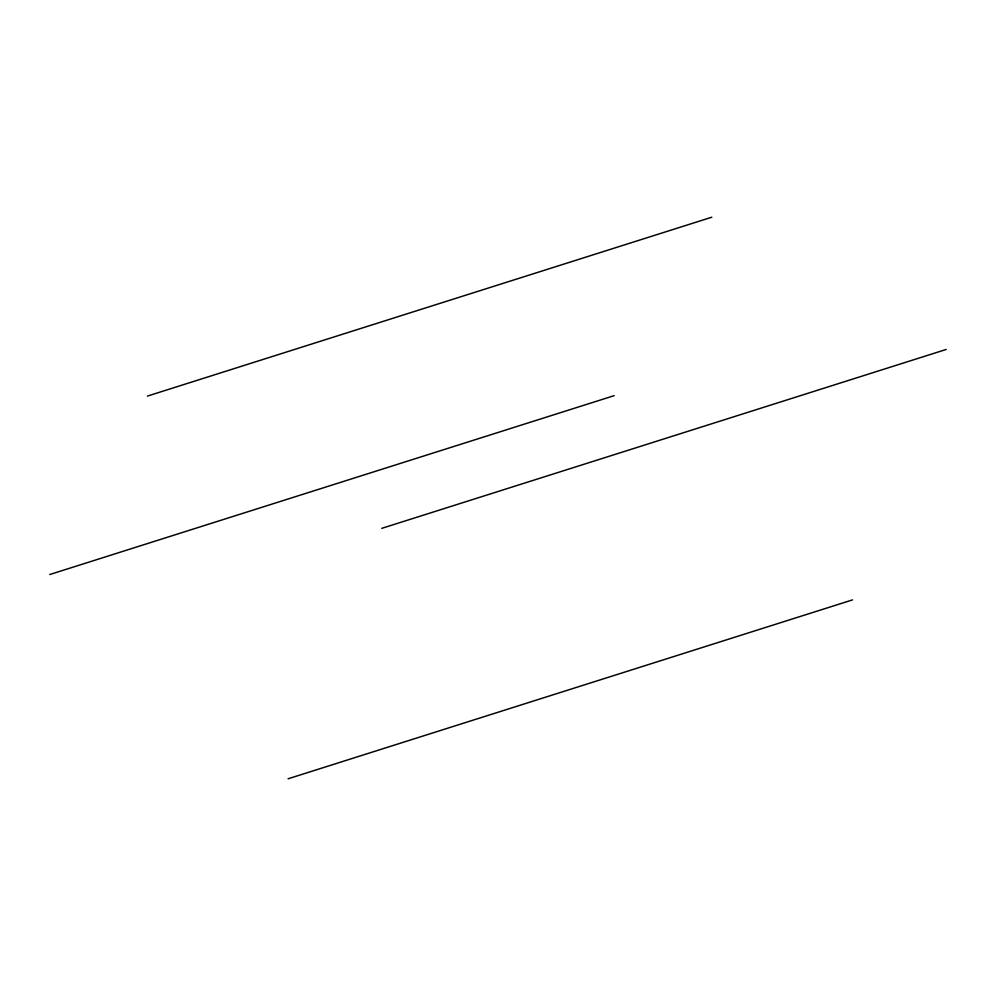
<?xml version="1.0" encoding="UTF-8"?>
<svg xmlns="http://www.w3.org/2000/svg" width="996" height="996" viewBox="0 0 996 996"><rect width="100%" height="100%" fill="white"/><g stroke="black" fill="none" stroke-linecap="round" stroke-linejoin="round"><path stroke-width="1.49" d="M147.396 396.097L711.829 217.203M49.8 574.518L614.233 395.636M381.767 528.353L946.2 349.459M288.068 778.797L852.501 599.903"/></g></svg>
